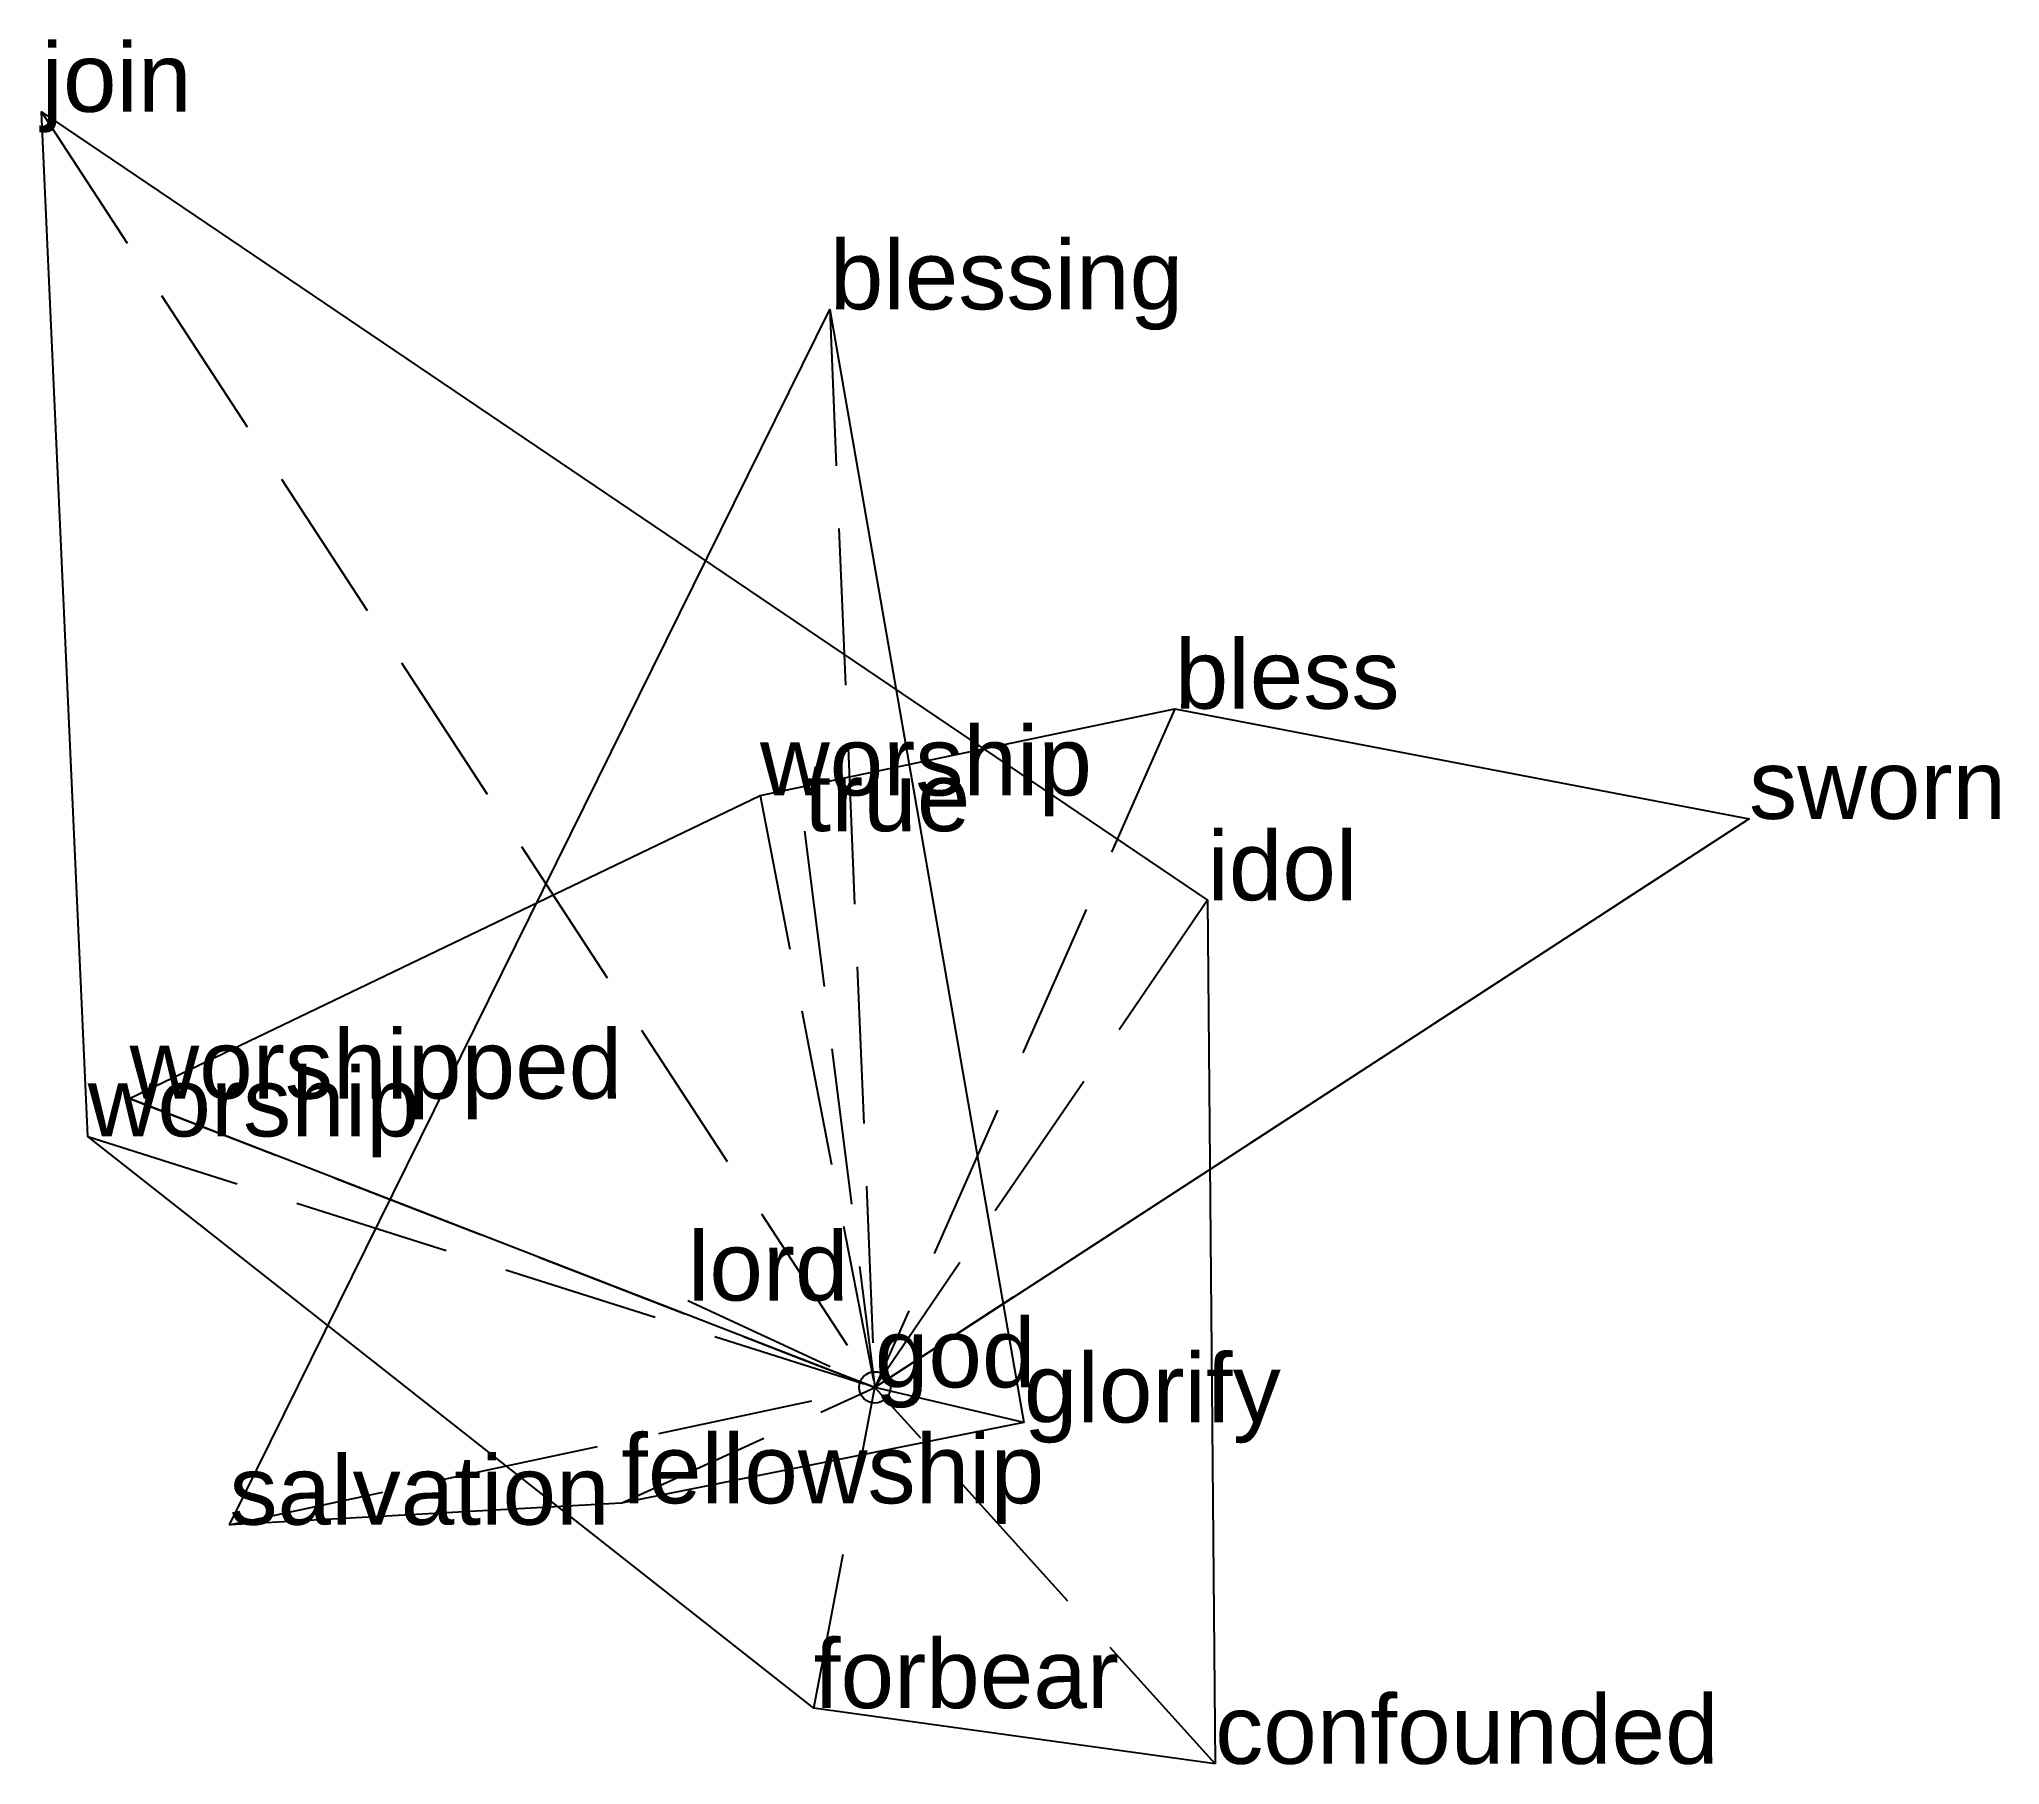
# Model space of a CAD drawing. Extents: x -1.33 to 1.79, y -0.6 to 2.15.
import ezdxf

# ---------------------------------------------------------------- set-up
doc = ezdxf.new("R2010")
doc.units = 0
doc.linetypes.add('DASHED2', pattern=[0.3, 0.25, -0.05])
for name, color, linetype in [('TEXT_nt', 1, 'CONTINUOUS'), ('TEXT_ot', 1, 'CONTINUOUS'), ('TEXT_q', 1, 'CONTINUOUS')]:
    doc.layers.add(name, color=color, linetype=linetype)
doc.styles.get("Standard").update_dxf_attribs({"font": 'arial.ttf'})

# ---------------------------------------------------------------- blocks, each defined once
blk = doc.blocks.new('ot')
at = {"layer": 'LINES_ot', "linetype": 'DASHED2'}
for p in [(0.4784, 1.0827), (-0.183, 0.9443), (1.3945, 0.9069), (-1.1886, 0.4606), (-0.298, 0.1385), (0, 0)]:
    blk.add_line(p, (0, 0), dxfattribs=at)
at = {"layer": 'ORIGIN_ot'}
blk.add_circle((0, 0), 0.025, dxfattribs=at)
at = {"layer": 'TEXT_ot'}
for s, p in [('bless', (0.4784, 1.0827)), ('worship', (-0.183, 0.9443)), ('sworn', (1.3945, 0.9069)), ('worshipped', (-1.1886, 0.4606)), ('lord', (-0.298, 0.1385)), ('god', (0, 0))]:
    blk.add_text(s, height=0.11, dxfattribs=at).set_placement(p)
blk = doc.blocks.new('nt')
at = {"layer": 'LINES_nt', "linetype": 'DASHED2'}
for p in [(-0.0718, 1.7198), (-0.1123, 0.8873), (-1.0294, -0.2191), (-0.4045, -0.185), (0, 0), (0.2378, -0.056)]:
    blk.add_line(p, (0, 0), dxfattribs=at)
at = {"layer": 'ORIGIN_nt'}
blk.add_circle((0, 0), 0.025, dxfattribs=at)
at = {"layer": 'TEXT_nt'}
for s, p in [('blessing', (-0.0718, 1.7198)), ('true', (-0.1123, 0.8873)), ('god', (0, 0)), ('glorify', (0.2378, -0.056)), ('fellowship', (-0.4045, -0.185)), ('salvation', (-1.0294, -0.2191))]:
    blk.add_text(s, height=0.11, dxfattribs=at).set_placement(p)
blk = doc.blocks.new('q')
at = {"layer": 'LINES_q', "linetype": 'DASHED2'}
for p in [(-1.329, 2.0349), (0.5305, 0.7771), (-1.2553, 0.4004), (-0.0974, -0.5118), (0, 0), (0.5428, -0.6006)]:
    blk.add_line(p, (0, 0), dxfattribs=at)
at = {"layer": 'ORIGIN_q'}
blk.add_circle((0, 0), 0.025, dxfattribs=at)
at = {"layer": 'TEXT_q'}
for s, p in [('join', (-1.329, 2.0349)), ('idol', (0.5305, 0.7771)), ('worship', (-1.2553, 0.4004)), ('god', (0, 0)), ('forbear', (-0.0974, -0.5118)), ('confounded', (0.5428, -0.6006))]:
    blk.add_text(s, height=0.11, dxfattribs=at).set_placement(p)

msp = doc.modelspace()

# ---------------------------------------------------------------- linework, layer by layer
at = {"layer": 'OUTLINE_nt', "linetype": 'CONTINUOUS'}
msp.add_polyline3d([(-1.0294, -0.2191, 0), (-0.0718, 1.7198, 0), (0.2378, -0.056, 0), (-0.4045, -0.185, 0), (-1.0294, -0.2191, 0)], close=True, dxfattribs=at)
at = {"layer": 'OUTLINE_ot', "linetype": 'CONTINUOUS'}
msp.add_polyline3d([(0, 0, 0), (-1.1886, 0.4606, 0), (-0.183, 0.9443, 0), (0.4784, 1.0827, 0), (1.3945, 0.9069, 0), (0, 0, 0)], close=True, dxfattribs=at)
at = {"layer": 'OUTLINE_q', "linetype": 'CONTINUOUS'}
msp.add_polyline3d([(0.5428, -0.6006, 0), (-0.0974, -0.5118, 0), (-1.2553, 0.4004, 0), (-1.329, 2.0349, 0), (0.5305, 0.7771, 0), (0.5428, -0.6006, 0)], close=True, dxfattribs=at)

# ---------------------------------------------------------------- block references
for name in ['q', 'nt', 'ot']:
    msp.add_blockref(name, (0, 0))

doc.saveas('drawing.dxf')
